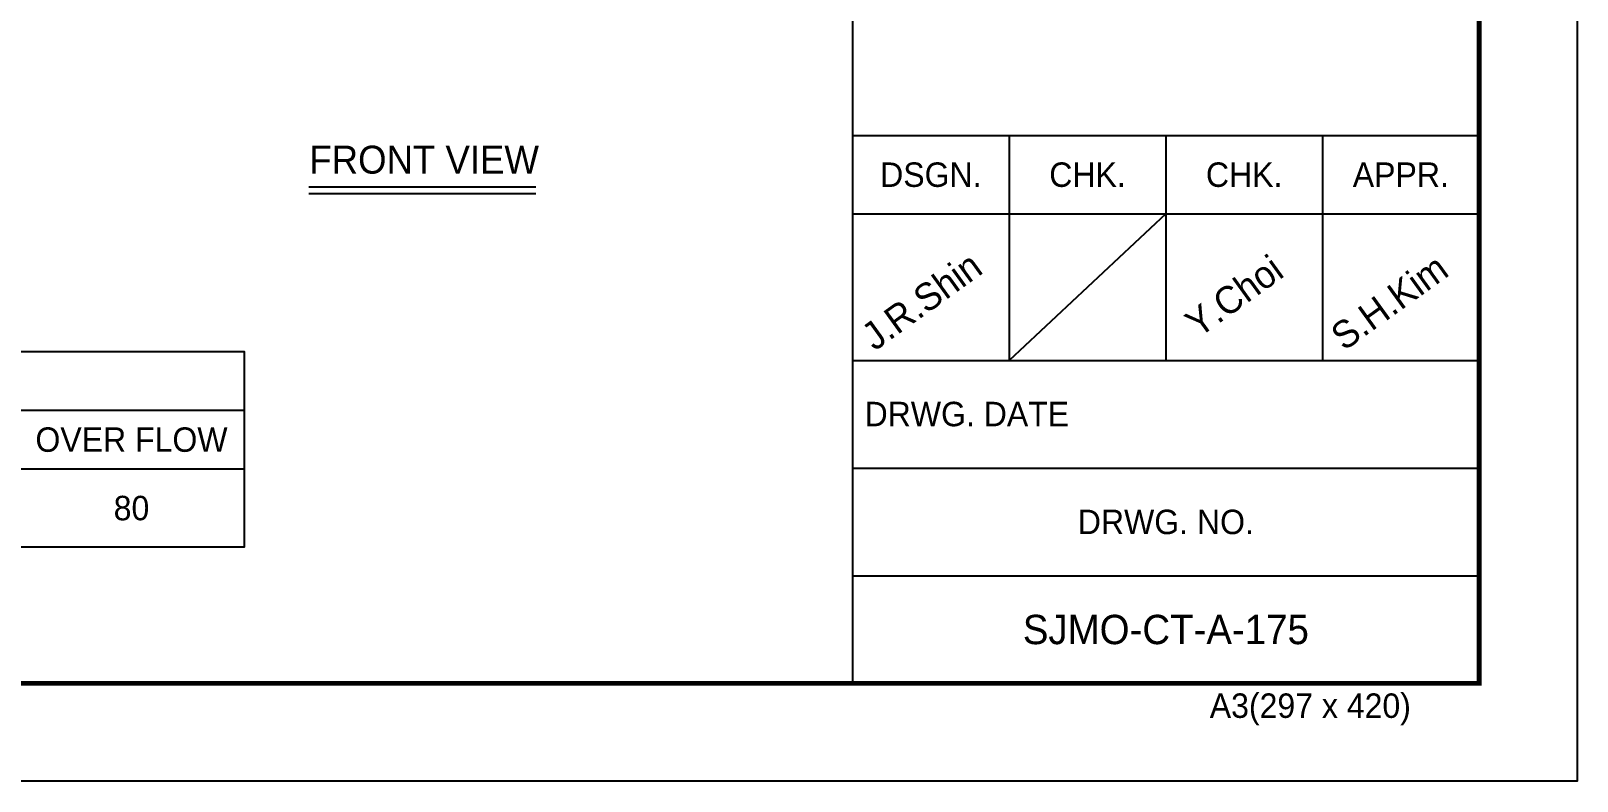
# Model space of a CAD drawing. Header units: millimetres. Extents: x -17070 to 42538, y -291348 to 31440.
# Drawn here: x 31481 to 42538, y 10645 to 16015 of the extents above; entities that cross this region are included whole.
import ezdxf
from ezdxf.enums import TextEntityAlignment as Align

# ---------------------------------------------------------------- set-up
doc = ezdxf.new("R2010")
doc.units = ezdxf.units.MM
for name, color, linetype in [('냉각탑_box', 1, 'Continuous'), ('냉각탑_form', 1, 'Continuous'), ('냉각탑_text', 3, 'Continuous')]:
    doc.layers.add(name, color=color, linetype=linetype)
doc.styles.add('돋움', font='Dotum.ttf')

msp = doc.modelspace()

# ---------------------------------------------------------------- linework, layer by layer
at = {"layer": 'Defpoints'}
msp.add_lwpolyline([(13130.9, 31440.3), (42538.1, 31440.3), (42538.1, 10645.2), (13130.9, 10645.2)], close=True, dxfattribs=at)
at = {"layer": '냉각탑_box'}
for p, q in [((33469.8, 14898.9), (35093.2, 14898.9)), ((33469.8, 14852.2), (35093.2, 14852.2)), ((27615.6, 13299.7), (33005.6, 13299.7)), ((17955.6, 12879.7), (33005.6, 12879.7))]:
    msp.add_line(p, q, dxfattribs=at)
msp.add_lwpolyline([(17955.6, 13719.7), (33005.6, 13719.7), (33005.6, 12319.7), (17955.6, 12319.7)], close=True, dxfattribs=at)
at = {"layer": '냉각탑_form'}
for p, q in [((37356.8, 23703.4), (37356.8, 11345.4)), ((37356.8, 15266.3), (41837.9, 15266.3)), ((38477.1, 15266.3), (38477.1, 13655.9)), ((39597.4, 15266.3), (39597.4, 13655.9)), ((40717.6, 15266.3), (40717.6, 13655.9)), ((37356.8, 14706.2), (41837.9, 14706.2)), ((39597.4, 14706.2), (38477.1, 13655.9)), ((37356.8, 13655.9), (41837.9, 13655.9)), ((37356.8, 12885.7), (41837.9, 12885.7)), ((37356.8, 12115.5), (41837.9, 12115.5))]:
    msp.add_line(p, q, dxfattribs=at)
at = {"layer": '냉각탑_form', "const_width": 35}
msp.add_lwpolyline([(13831.1, 30740.1), (13831.1, 11345.4), (41837.9, 11345.4), (41837.9, 30740.1)], close=True, dxfattribs=at)

# ---------------------------------------------------------------- texts
at = {"layer": '냉각탑_form', "style": '돋움'}
for s, p in [('DSGN.', (37916.9, 14986.2)), ('CHK.', (39037.2, 14986.2)), ('CHK.', (40157.5, 14986.2)), ('APPR.', (41277.8, 14986.2)), ('DRWG. NO.', (39597.4, 12500.6))]:
    msp.add_text(s, height=175.04, dxfattribs=at).set_placement(p, align=Align.MIDDLE_CENTER)
for s, height, p in [('DRWG. DATE', 175.04, (37443, 13185.3)), ('A3(297 x 420)', 175.043, (39911.4, 11097.7))]:
    msp.add_text(s, height=height, dxfattribs=at).set_placement(p)
at = {"layer": '냉각탑_text', "style": '돋움'}
for s, height, p in [('FRONT VIEW', 199.97, (34293.4, 15093.6)), ('OVER FLOW', 175, (32200.6, 13089.7)), ('80', 175, (32200.6, 12599.7)), ('SJMO-CT-A-175', 210.051, (39597.4, 11730.5))]:
    msp.add_text(s, height=height, dxfattribs=at).set_placement(p, align=Align.MIDDLE_CENTER)
for s, p in [('J.R.Shin', (37515.1, 13720)), ('Y.Choi', (39830.5, 13813.4)), ('S.H.Kim', (40871.7, 13720))]:
    msp.add_text(s, height=196.05, rotation=35.81856, dxfattribs=at).set_placement(p)

doc.saveas('drawing.dxf')
